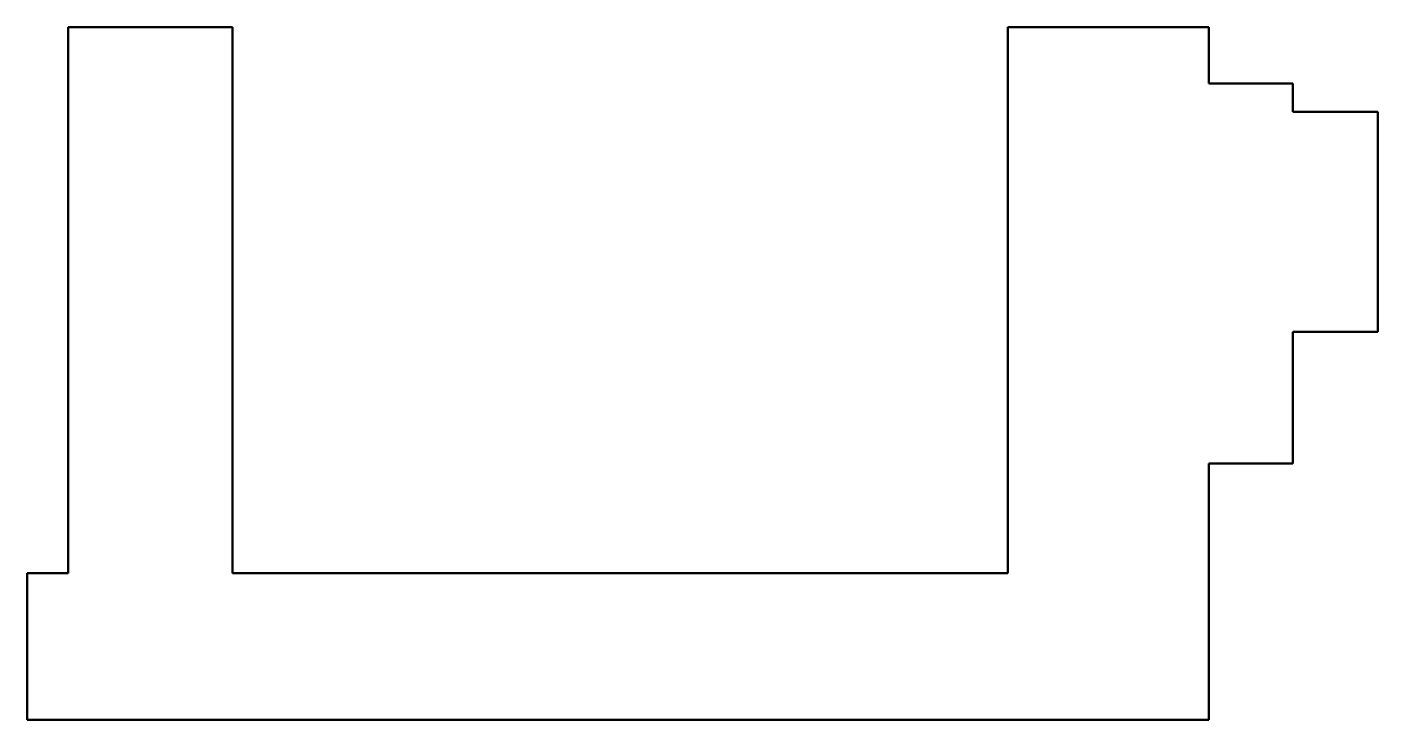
# Model space of a CAD drawing. Extents: x 91 to 206, y 76 to 134.
import ezdxf

# ---------------------------------------------------------------- set-up
doc = ezdxf.new("R2010")
doc.units = 0
doc.layers.get('0').update_dxf_attribs({"lineweight": 13})

# ---------------------------------------------------------------- blocks, each defined once
blk = doc.blocks.new('BLOCK1')
at = {"color": 7, "lineweight": 50}
for p, q in [((-46.65271, -26.686638), (-46.65271, 19.813362)), ((-32.65271, 19.813362), (-32.65271, -26.686638)), ((33.34729, -26.686638), (33.34729, 19.813362)), ((50.460007, -17.341087), (50.460007, -39.186638)), ((33.34729, -26.686638), (-32.65271, -26.686638)), ((-50.15271, -39.186638), (50.460007, -39.186638))]:
    blk.add_line(p, q, dxfattribs=at)
at = {"color": 7, "lineweight": 50, "ltscale": 0.35}
blk.add_line((-32.65271, 19.813362), (-46.65271, 19.813362), dxfattribs=at)
at = {"color": 7, "lineweight": 50, "ltscale": 0.427818}
blk.add_line((50.460007, 19.813362), (33.34729, 19.813362), dxfattribs=at)
at = {"color": 7, "lineweight": 50, "ltscale": 0.12017}
blk.add_line((50.460007, 19.813362), (50.460007, 15.006547), dxfattribs=at)
at = {"color": 7, "lineweight": 50, "ltscale": 0.178691}
for p, q in [((57.607632, 15.006547), (50.460007, 15.006547)), ((50.460007, -17.341087), (57.607632, -17.341087))]:
    blk.add_line(p, q, dxfattribs=at)
at = {"color": 7, "lineweight": 50, "ltscale": 0.0603}
blk.add_line((57.607632, 15.006547), (57.607632, 12.594536), dxfattribs=at)
at = {"color": 7, "lineweight": 50, "ltscale": 0.18099}
for p, q in [((64.847237, 12.594536), (57.607632, 12.594536)), ((57.607632, -6.137768), (64.847237, -6.137768))]:
    blk.add_line(p, q, dxfattribs=at)
at = {"color": 7, "lineweight": 50, "ltscale": 0.468308}
blk.add_line((64.847237, 12.594536), (64.847237, -6.137768), dxfattribs=at)
at = {"color": 7, "lineweight": 50, "ltscale": 0.280083}
blk.add_line((57.607632, -6.137768), (57.607632, -17.341087), dxfattribs=at)
at = {"color": 7, "lineweight": 50, "ltscale": 0.3125}
blk.add_line((-50.15271, -39.186638), (-50.15271, -26.686638), dxfattribs=at)
at = {"color": 7, "lineweight": 50, "ltscale": 0.0875}
blk.add_line((-46.65271, -26.686638), (-50.15271, -26.686638), dxfattribs=at)

msp = doc.modelspace()

# ---------------------------------------------------------------- block references
at = {"lineweight": 0}
msp.add_blockref('BLOCK1', (141.152737, 114.686638), dxfattribs=at)

doc.saveas('drawing.dxf')
